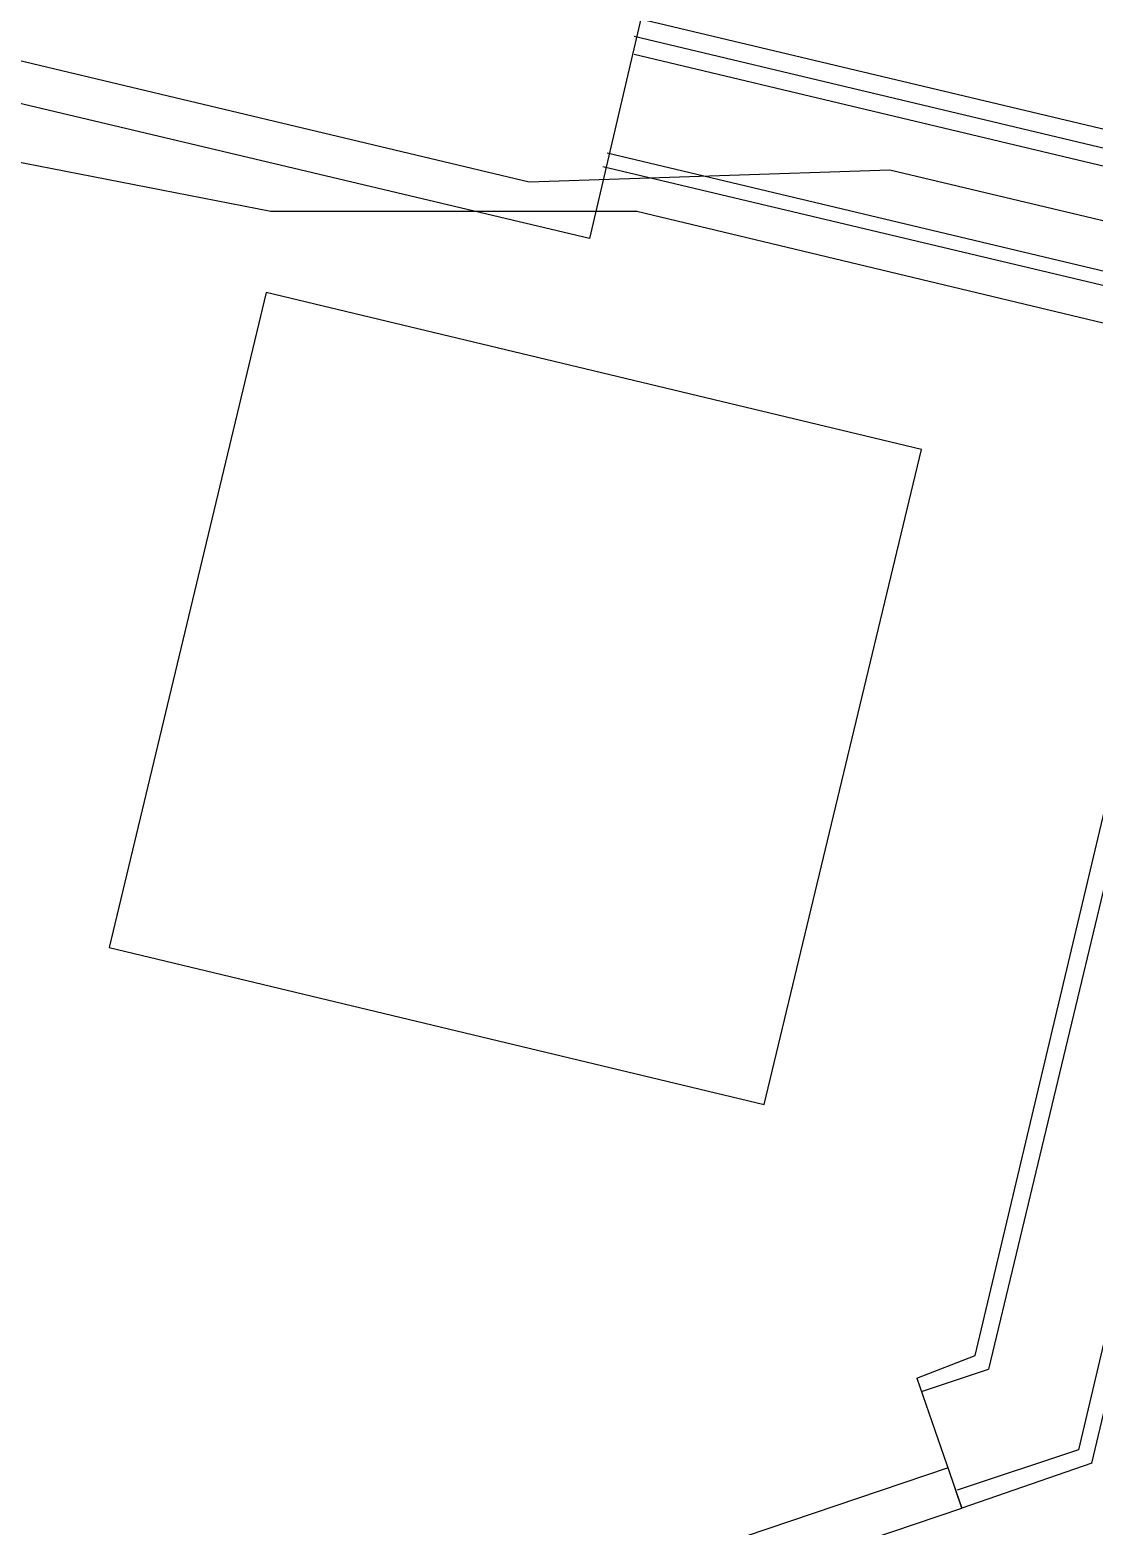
# Model space of a CAD drawing. Header units: feet. Extents: x -84 to 198, y -22 to 181.
# Drawn here: x 16.084 to 19.247, y 49.338 to 53.784 of the extents above; entities that cross this region are included whole.
import ezdxf

# ---------------------------------------------------------------- set-up
doc = ezdxf.new("R2010")
doc.units = ezdxf.units.FT
for name, color, linetype in [('A-AREA-COMUN', 252, 'CONTINUOUS'), ('A-AREA-UNIDAD', 30, 'CONTINUOUS'), ('A-LINEA', 7, 'CONTINUOUS')]:
    doc.layers.add(name, color=color, linetype=linetype)

msp = doc.modelspace()

# ---------------------------------------------------------------- linework, layer by layer
at = {"layer": 'A-AREA-COMUN'}
msp.add_lwpolyline([(16.8, 76.3733), (15.488, 73.3333), (15.328, 73.28), (14.24, 69.6889), (13.728, 65.8489), (13.472, 61.76), (13.872, 55.2889), (14.432, 55.2889), (14.752, 55.0933), (14.88, 53.9733), (17.568, 53.3333), (18.64, 53.3689), (26.4, 51.52), (26.56, 50.5244), (27.36, 50.5244), (27.76, 50.2933), (27.92, 50.9333), (28.928, 50.9333), (58.208, 43.9644)], dxfattribs=at)
at = {"layer": 'A-AREA-UNIDAD'}
msp.add_lwpolyline([(58.08, 43.68), (28.96, 50.6133), (28.64, 49.8844), (26.592, 49.8133), (26.432, 50.1689), (25.68, 50.24), (25.76, 51.36), (17.888, 53.2444), (16.8, 53.2444), (14.528, 53.6889), (14.272, 54.8089), (13.952, 54.7733), (13.92, 54.08), (12.72, 54.08), (12.288, 54.6489), (11.392, 55.2)], dxfattribs=at)
at = {"layer": 'A-LINEA'}
for p, q in [((18.08, 54.5911), (17.7467, 53.1644)), ((17.7467, 53.1644), (14.88, 53.8444)), ((58.3333, 44.2044), (17.8933, 53.8178)), ((58.32, 44.1511), (17.88, 53.7644)), ((58.3067, 44.0978), (17.88, 53.7111)), ((58.24, 43.8044), (17.8, 53.4178)), ((58.2267, 43.7644), (17.7867, 53.3778)), ((18.8933, 49.8444), (19.6267, 52.9378)), ((19.68, 52.9244), (18.9333, 49.8044)), ((19.24, 49.5244), (20.0267, 52.8444)), ((16.32, 51.0578), (18.2667, 50.5911)), ((18.72, 49.7778), (18.8933, 49.8444)), ((18.7333, 49.7378), (18.9333, 49.8044)), ((18.72, 49.7778), (18.8533, 49.3911)), ((19.2, 49.5644), (18.84, 49.4444)), ((19.24, 49.5244), (18.8533, 49.3911))]:
    msp.add_line(p, q, dxfattribs=at)
for points in [[(18.2667, 50.5911), (18.7333, 52.5378), (16.7867, 53.0044), (16.32, 51.0578)], [(34.6933, 49.4044), (19.9867, 52.8978), (19.2, 49.5644)], [(18.8133, 49.5111), (16.1333, 48.6044), (16.1733, 48.4844), (18.8533, 49.3911), (18.8133, 49.5111)]]:
    msp.add_lwpolyline(points, dxfattribs=at)

doc.saveas('drawing.dxf')
